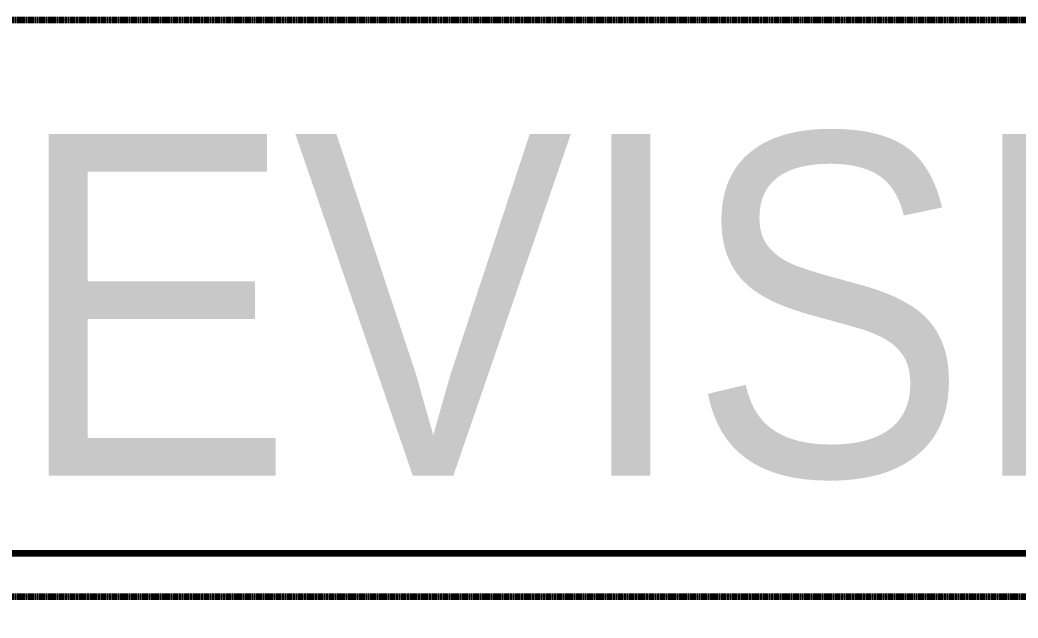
# Model space of a CAD drawing. Header units: metres. Extents: x 65984 to 144644, y -19036 to 23726.
# Drawn here: x 116979 to 118522, y 22735 to 23658 of the extents above; entities that cross this region are included whole.
import ezdxf
from ezdxf.enums import TextEntityAlignment as Align

# ---------------------------------------------------------------- set-up
doc = ezdxf.new("R2010")
doc.units = ezdxf.units.M
doc.header["$MEASUREMENT"] = 0
doc.linetypes.add('DGN Style 3', pattern=[0.013877, 0, -0.013877])
for name, color, linetype, lineweight in [('d_ug cable', 95, 'Continuous', 40), ('GRID STATION 01', 7, 'Continuous', 40), ('O H MAIN FEEDER', 4, 'Continuous', 100)]:
    doc.layers.add(name, color=color, linetype=linetype, lineweight=lineweight)
doc.styles.add('Style-Arial', font='arial.ttf')

msp = doc.modelspace()

# ---------------------------------------------------------------- linework, layer by layer
at = {"layer": 'd_ug cable', "color": 94, "linetype": 'DGN Style 3', "lineweight": 100, "flags": 128}
msp.add_lwpolyline([(116277.5, 23658.3), (119467.6, 23658.3), (119467.6, 22767.2), (116277.5, 22767.2)], close=True, dxfattribs=at)
at = {"layer": 'O H MAIN FEEDER', "color": 140, "lineweight": 211, "ltscale": 0.498271, "flags": 128}
msp.add_lwpolyline([(106943.9, 22834.8), (144644.1, 22834.8), (144644.1, 19389.5), (106943.9, 19389.5)], close=True, dxfattribs=at)

# ---------------------------------------------------------------- texts
at = {"layer": 'GRID STATION 01', "linetype": 'Continuous', "lineweight": 40, "style": 'Style-Arial', "width": 0.877058}
msp.add_text('REVISED', height=528.04, dxfattribs=at).set_placement((117923.1, 23218.2), align=Align.MIDDLE_CENTER)

doc.saveas('drawing.dxf')
